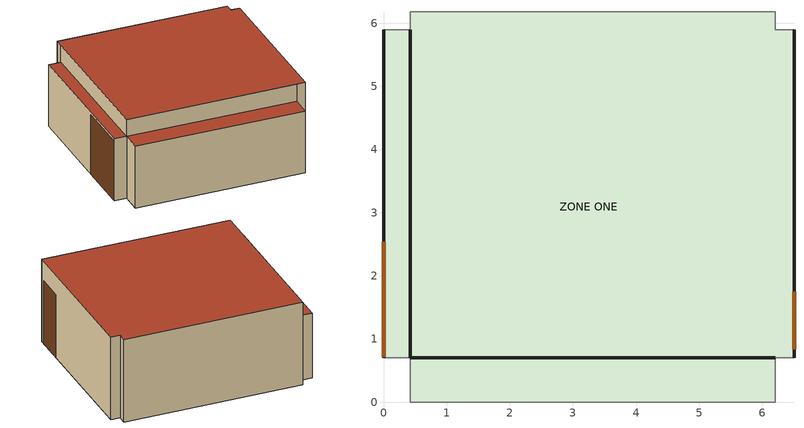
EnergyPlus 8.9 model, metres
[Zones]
ZONE ONE
 floor adiabatic (MD6/FLOOR): 0,5.9 0.42,5.9 0.42,6.18 6.2,6.18 6.2,5.9 6.5,5.9 6.5,0.7 6.2,0.7 6.2,0 0.42,0 0.42,0.7 0,0.7 z0
 wall outside (B05-BASIC WALL): 0.42,5.9 0.42,0.7 6.2,0.7 z2.2:2.8
 wall outside (GT1 Clear Glass): 0,5.9 0,0.7 z0:2.2
 wall outside (C04-BASIC WALL): 6.5,0.7 6.5,5.9 z0:2.8
 wall adiabatic (C04-BASIC WALL): 6.2,6.18 0.42,6.18 z0:2.8
 wall adiabatic (B05-BASIC WALL): 0.42,6.18 0.42,5.9 z0:2.8; 0.42,5.9 0,5.9 z0:2.2
 wall adiabatic (B04-BASIC WALL): 6.2,0 6.2,0.7 / 0,0.7 0.42,0.7 0.42,0 z0:2.2; 6.2,0.7 6.5,0.7 / 6.5,5.9 6.2,5.9 6.2,6.18 z0:2.8
 wall adiabatic (GT1 Clear Glass): 0.42,0 6.2,0 z0:2.2
 door (DOOR PANEL): 0,2.54 0,0.72 / 6.5,0.84 6.5,1.75 z0:2.13
 roof outside (CEILING & ROOF): 0.42,0.7 6.5,0.7 6.5,5.9 6.2,5.9 6.2,6.18 0.42,6.18 z2.8
 roof outside (C1 CEILING): 0.42,0 6.2,0 6.2,0.7 0.42,0.7 z2.2; 0,5.9 0,0.7 0.42,0.7 0.42,5.9 z2.2
[SizingPeriod:WeatherFileDays]
Sizing Period: Begin Month=7; Begin Day of Month=1; End Month=8; End Day of Month=1; Day of Week for Start Day=Monday; Use Weather File Daylight Saving Period=Yes; Use Weather File Rain and Snow Indicators=Yes
[Building]
Scott Hall 6002: North Axis {deg}=0; Terrain=City; Loads Convergence Tolerance Value=0.04; Temperature Convergence Tolerance Value {deltaC}=0.4; Solar Distribution=FullExteriorWithReflections; Minimum Number of Warmup Days=6
[Site:Location]
Pittsburgh CMU Scott Hall: Latitude {deg}=40.44; Longitude {deg}=-79.95; Time Zone {hr}=-8; Elevation {m}=290
[Material]
Name | Roughness | Thickness {m} | Conductivity {W/m-K} | Density {kg/m3} | Specific Heat {J/kg-K} | Thermal Absorptance | Solar Absorptance | Visible Absorptance
Door Glass | VerySmooth | 0.044 | 1.05 | 2500 | 1162 | 0.9 | 0.7 | 0.7
CLEAR GLASS | VerySmooth | 0.006 | 1.05 | 2500 | 1162 | 0.9 | 0.7 | 0.7
ACOUSTIC TILE | Rough | 0.033 | 0.058 | 290 | 1340 | 0.9 | 0.7 | 0.7
Composite 2-Core Filled Concrete Block Insulated #2 | Smooth | 0.127 | 0.572 | 346.61 | 838 | 0.9 | 0.7 | 0.7
M02 150mm lightweight concrete block | MediumRough | 0.1524 | 0.49 | 512 | 880
Composite Concrete/Foam/Concrete With Steel Connectors #2 | Smooth | 0.076 | 0.061 | 41.53 | 1173 | 0.9 | 0.7 | 0.7
I02 50mm insulation board | MediumRough | 0.0508 | 0.03 | 43 | 1210
Composite Concrete/Foam/Concrete With Steel Connectors #3 | Rough | 0.064 | 1.078 | 2185.44 | 1173 | 0.9 | 0.7 | 0.7
Composite Insulated Concrete Form Wall With Steel Ties #1 | VeryRough | 0.089 | 0.079 | 1110 | 1048 | 0.9 | 0.7 | 0.7
Gypsum Plaster | Smooth | 0.016 | 0.22 | 1680 | 1085 | 0.9 | 0.7 | 0.1
[Construction]
DOOR PANEL: Door Glass
MD6/FLOOR: Composite 2-Core Filled Concrete Block Insulated #2, Composite 2-Core Filled Concrete Block Insulated #2
GT1 Clear Glass: CLEAR GLASS
C1 CEILING: Composite Insulated Concrete Form Wall With Steel Ties #1, Gypsum Plaster
B05-BASIC WALL: Gypsum Plaster, Composite Insulated Concrete Form Wall With Steel Ties #1
CEILING & ROOF: I02 50mm insulation board, M02 150mm lightweight concrete block, Composite 2-Core Filled Concrete Block Insulated #2, M02 150mm lightweight concrete block, Composite Concrete/Foam/Concrete With Steel Connectors #2, M02 150mm lightweight concrete block, Composite Concrete/Foam/Concrete With Steel Connectors #2, Composite 2-Core Filled Concrete Block Insulated #2, ACOUSTIC TILE
B04-BASIC WALL: Gypsum Plaster, Composite Concrete/Foam/Concrete With Steel Connectors #3
C04-BASIC WALL: Gypsum Plaster, Composite Insulated Concrete Form Wall With Steel Ties #1, Gypsum Plaster
[HVACTemplate:Plant:Chiller]
Chiller 1: Chiller Type=ElectricReciprocatingChiller; Capacity {W}=autosize; Nominal COP {W/W}=3.6; Condenser Type=WaterCooled; Sizing Factor=1; Maximum Part Load Ratio=1; Optimum Part Load Ratio=1; Minimum Unloading Ratio=0.25; Leaving Chilled Water Lower Temperature Limit {C}=5
[Zone]
ZONE ONE: 0, 0, 0, 1, 1, 2.8, autocalculate
[People]
Main People: Zone or ZoneList=ZONE ONE; Number of People Schedule=Office Occupancy 2; Number of People Calculation Method=People; Number of People=20; Fraction Radiant=0.3; Sensible Heat Fraction=autocalculate; Activity Level Schedule=ActSchd; Carbon Dioxide Generation Rate {m3/s-W}=3.82e-08; Enable ASHRAE 55 Comfort Warnings=No; Mean Radiant Temperature Calculation Type=ZoneAveraged; Clothing Insulation Calculation Method=ClothingInsulationSchedule
[Lights]
ZONE ONE Lights: Zone or ZoneList=ZONE ONE; Schedule=School Lighting; Design Level Calculation Method=LightingLevel; Lighting Level {W}=1000; Return Air Fraction=0; Fraction Radiant=0.72; Fraction Visible=0.18; Fraction Replaceable=1; Return Air Fraction Calculated from Plenum Temperature=No
[HVACTemplate:Thermostat]
Main Thermostat: Heating Setpoint Schedule=Annual Thermo Plan; Cooling Setpoint Schedule=Annual Thermo Plan
[HVACTemplate:System:VAV]
VAV with Reheat: System Availability Schedule=School HVAC; Supply Fan Maximum Flow Rate {m3/s}=autosize; Supply Fan Minimum Flow Rate {m3/s}=autosize; Supply Fan Total Efficiency=0.7; Supply Fan Delta Pressure {Pa}=1000; Supply Fan Motor Efficiency=0.9; Supply Fan Motor in Air Stream Fraction=1; Cooling Coil Type=ChilledWater; Cooling Coil Design Setpoint {C}=13; Heating Coil Type=HotWater; Heating Coil Design Setpoint {C}=10; Gas Heating Coil Efficiency=0.8; Preheat Coil Type=None; Preheat Coil Design Setpoint {C}=10; Gas Preheat Coil Efficiency=0.8; Maximum Outdoor Air Flow Rate {m3/s}=autosize; Minimum Outdoor Air Flow Rate {m3/s}=autosize; Minimum Outdoor Air Control Type=ProportionalMinimum; Minimum Outdoor Air Schedule=School Minimum OA; Economizer Type=FixedDryBulb; Economizer Lockout=NoLockout; Supply Fan Placement=DrawThrough; Supply Fan Part-Load Power Coefficients=InletVaneDampers; Night Cycle Control=StayOff; Heat Recovery Type=None; Sensible Heat Recovery Effectiveness=0.7; Latent Heat Recovery Effectiveness=0.65; Cooling Coil Setpoint Reset Type=None; Heating Coil Setpoint Reset Type=None; Dehumidification Control Type=None; Humidifier Type=None; Sizing Option=NonCoincident
[HVACTemplate:Zone:VAV]
ZONE ONE: Template VAV System=VAV with Reheat; Template Thermostat=Main Thermostat; Supply Air Maximum Flow Rate {m3/s}=autosize; Zone Minimum Air Flow Input Method=Constant; Constant Minimum Air Flow Fraction=0.2; Outdoor Air Method=Flow/Person; Outdoor Air Flow Rate per Person {m3/s}=0.00944; Reheat Coil Type=HotWater; Damper Heating Action=Reverse; Baseboard Heating Type=None; Baseboard Heating Capacity {W}=autosize; Zone Cooling Design Supply Air Temperature Input Method=SystemSupplyAirTemperature; Zone Heating Design Supply Air Temperature Input Method=SupplyAirTemperature; Zone Heating Design Supply Air Temperature {C}=50
[HVACTemplate:Plant:ChilledWaterLoop]
Chilled Water Plant: Pump Control Type=Intermittent; Chiller Plant Operation Scheme Type=Default; Chilled Water Design Setpoint {C}=7.22; Chilled Water Pump Configuration=VariablePrimaryNoSecondary; Primary Chilled Water Pump Rated Head {Pa}=179352; Secondary Chilled Water Pump Rated Head {Pa}=179352; Condenser Plant Operation Scheme Type=Default; Condenser Water Temperature Control Type=SpecifiedSetpoint; Condenser Water Design Setpoint {C}=29.4; Condenser Water Pump Rated Head {Pa}=179352; Chilled Water Setpoint Reset Type=None; Chilled Water Setpoint at Outdoor Dry-Bulb Low {C}=12.2; Chilled Water Reset Outdoor Dry-Bulb Low {C}=15.6; Chilled Water Setpoint at Outdoor Dry-Bulb High {C}=6.7; Chilled Water Reset Outdoor Dry-Bulb High {C}=26.7; Chilled Water Primary Pump Type=SinglePump; Chilled Water Secondary Pump Type=SinglePump; Condenser Water Pump Type=SinglePump; Chilled Water Supply Side Bypass Pipe=Yes; Chilled Water Demand Side Bypass Pipe=Yes; Condenser Water Supply Side Bypass Pipe=Yes; Condenser Water Demand Side Bypass Pipe=Yes; Fluid Type=Water; Loop Design Delta Temperature {deltaC}=6.67; Chilled Water Load Distribution Scheme=SequentialLoad; Condenser Water Load Distribution Scheme=SequentialLoad
[HVACTemplate:Plant:Tower]
Tower 1: Tower Type=TwoSpeed; High Speed Nominal Capacity {W}=autosize; High Speed Fan Power {W}=autosize; Low Speed Nominal Capacity {W}=autosize; Low Speed Fan Power {W}=autosize; Free Convection Capacity {W}=autosize; Sizing Factor=1
[HVACTemplate:Plant:HotWaterLoop]
Hot Water Plant: Pump Control Type=Intermittent; Hot Water Plant Operation Scheme Type=Default; Hot Water Design Setpoint {C}=90; Hot Water Pump Configuration=ConstantFlow; Hot Water Pump Rated Head {Pa}=179352; Hot Water Setpoint Reset Type=None; Hot Water Setpoint at Outdoor Dry-Bulb Low {C}=82.2; Hot Water Reset Outdoor Dry-Bulb Low {C}=-6.7; Hot Water Setpoint at Outdoor Dry-Bulb High {C}=65.6; Hot Water Reset Outdoor Dry-Bulb High {C}=10; Hot Water Pump Type=SinglePump; Supply Side Bypass Pipe=Yes; Demand Side Bypass Pipe=Yes; Fluid Type=Water; Loop Design Delta Temperature {deltaC}=11; Load Distribution Scheme=SequentialLoad
[HVACTemplate:Plant:Boiler]
Boiler 1: Boiler Type=HotWaterBoiler; Capacity {W}=autosize; Efficiency=0.8; Fuel Type=NaturalGas; Sizing Factor=1; Maximum Part Load Ratio=1.1; Optimum Part Load Ratio=1; Water Outlet Upper Temperature Limit {C}=100
[ElectricEquipment]
Main ElecEq: Zone or ZoneList=ZONE ONE; Schedule=School Lighting; Design Level Calculation Method=EquipmentLevel; Design Level {W}=1056; Fraction Latent=0; Fraction Radiant=0.3; Fraction Lost=0
[ZoneInfiltration:DesignFlowRate]
Main Infiltration: Zone or ZoneList=ZONE ONE; Schedule=Constant; Design Flow Rate Calculation Method=Flow/Zone; Design Flow Rate {m3/s}=0.035; Constant Term Coefficient=0; Temperature Term Coefficient=0; Velocity Term Coefficient=0.2237; Velocity Squared Term Coefficient=0
[Schedule:Year]
Annual Thermo Plan: WinterWeeks, 1, 1, 4, 30, SummerWeeks, 5, 1, 9, 30, WinterWeeks, 10, 1, 12, 31
[Schedule:Week:Compact]
WinterWeeks: Weekdays, WinterSchedule_Weekdays, Weekends, WinterSchedule_Weekends, AllOtherDays, WinterHolidays
SummerWeeks: Weekdays, SummerSchedule_Weekdays, Weekends, SummerSchedule_Weekends, AllOtherDays, SummerHolidays
[Schedule:Day:Hourly]
WinterSchedule_Weekdays: 10, 10, 10, 10, 10, 15, 20, 25, 25, 25, 25, 25, 25, 25, 25, 25, 25, 25, 25, 25, 25, 25, 20, 10
WinterSchedule_Weekends: 10, 10, 10, 10, 10, 10, 15, 20, 25, 25, 25, 25, 25, 25, 25, 25, 25, 25, 25, 25, 20, 10, 10, 10
SummerSchedule_Weekdays; SummerHolidays: 25, 25, 25, 25, 25, 25, 25, 25, 25, 25, 25, 25, 25, 25, 25, 25, 25, 25, 25, 25, 25, 25, 25, 25
SummerSchedule_Weekends: 25, 25, 25, 25, 25, 25, 25, 25, 22, 22, 22, 22, 22, 22, 22, 22, 22, 22, 22, 22, 25, 25, 25, 25
WinterHolidays: 10, 10, 10, 10, 10, 10, 10, 10, 10, 10, 10, 10, 10, 10, 10, 10, 10, 10, 10, 10, 10, 10, 10, 10
[Schedule:Compact]
School Lighting: Through: 12/31, For: Weekdays SummerDesignDay, Until: 07:00, 0.02, Until: 08:00, 0.3, Until: 09:00, 0.85, Until: 12:00, 0.95, Until: 15:00, 0.8, Until: 16:00, 0.7, Until: 18:00, 0.5, Until: 21:00, 0.35, Until: 22:00, 0.3, Until: 24:00, 0.02, For: Saturday WinterDesignDay, Until: 07:00, 0.02, Until: 08:00, 0.05, Until: 13:00, 0.15, Until: 16:00, 0.05, Until: 24:00, 0.02, For: Sunday Holidays AllOtherDays, Until: 08:00, 0.02, Until: 16:00, 0.05, Until: 24:00, 0.02
School Minimum OA: Through: 12/31, For: Weekdays, Until: 07:00, 0, Until: 22:00, 1, Until: 24:00, 0, For: Saturday, Until: 07:00, 0, Until: 18:00, 1, Until: 24:00, 0, For: Sunday Holidays AllOtherDays, Until: 24:00, 0
Constant: Through: 12/31, For: AllDays, Until: 24:00, 1
ActSchd: Through: 12/31, For: AllDays, Until: 24:00, 117.24
School HVAC: Through: 12/31, For: Weekdays, Until: 06:00, 0, Until: 22:00, 1, Until: 24:00, 0, For: Saturday, Until: 06:00, 0, Until: 18:00, 1, Until: 24:00, 0, For: Sunday Holidays AllOtherDays, Until: 24:00, 0
Office Occupancy 2: Through: 12/31, For: Weekdays SummerDesignDay, Until: 07:00, 0, Until: 08:00, 0.2, Until: 12:00, 0.95, Until: 13:00, 0.5, Until: 17:00, 0.95, Until: 18:00, 0.3, Until: 22:00, 0.1, Until: 24:00, 0, For: Saturday, Until: 07:00, 0, Until: 08:00, 0.1, Until: 12:00, 0.3, Until: 17:00, 0.1, Until: 18:00, 0.05, Until: 24:00, 0, For: Sunday Holidays WinterDesignDay AllOtherDays, Until: 24:00, 0
